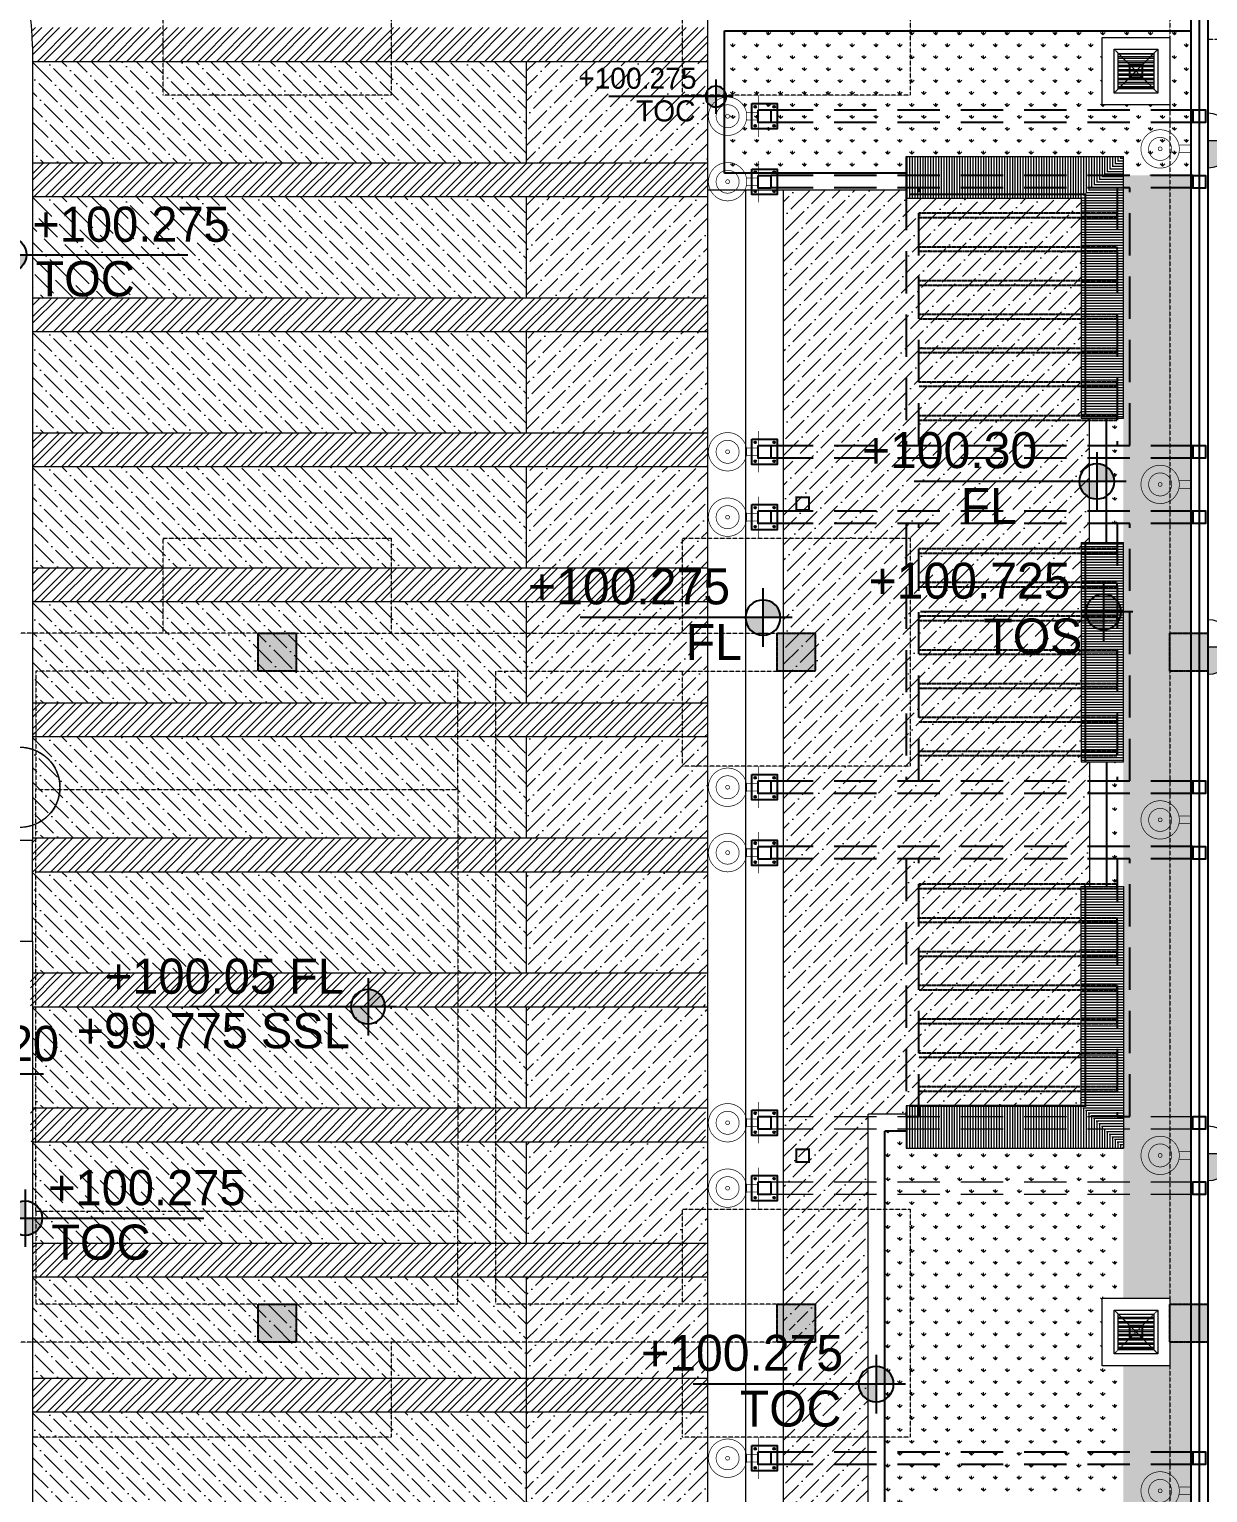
# Model space of a CAD drawing. Header units: millimetres. Extents: x 7964926 to 16080295, y -6277184 to -2986664.
# Drawn here: x 8023973 to 8037936, y -3109593 to -3092254 of the extents above; entities that cross this region are included whole.
import ezdxf

# ---------------------------------------------------------------- set-up
doc = ezdxf.new("R2010")
doc.units = ezdxf.units.MM
doc.header["$LTSCALE"] = 2000
doc.header["$MEASUREMENT"] = 0
for name, pattern in [('( Hidden )', [0.375, 0.25, -0.125]), ('1', [0, 0, 0]), ('AUDIT_D_181231162926-8', [0]), ('DASHED2', [0.375, 0.25, -0.125]), ('HIDDEN', [0.375, 0.25, -0.125])]:
    doc.linetypes.add(name, pattern=pattern)
for name, color, linetype in [('a-col', 8, 'DASHED2'), ('a-ele 0', 8, 'Continuous'), ('a-ele 1', 8, 'Continuous'), ('a-hat col', 252, 'Continuous'), ('a-parapet', 1, 'Continuous'), ('L-FL', 7, 'Continuous')]:
    doc.layers.add(name, color=color, linetype=linetype)
for name, color, linetype, lineweight in [('L - paving', 9, 'Continuous', 5), ('L- MS column', 7, 'Continuous', 20), ('L-CHAMBERS', 50, 'Continuous', 5), ('L-CORECUT', 4, 'Continuous', 5), ('L-ELE 1', 24, 'Continuous', 20), ('L-ELE 2', 30, 'Continuous', 15), ('L-ELE 3', 40, 'Continuous', 9), ('L-ELE 4', 27, 'Continuous', 9), ('L-HATCH', 8, 'Continuous', 5), ('L-HATCH-1', 9, 'Continuous', 5), ('L-HIDDEN', 5, 'HIDDEN', 9), ('L-LIGHT FIXTURE', 6, 'AUDIT_D_181231162926-8', 18), ('L-Lighting', 6, 'Continuous', 35), ('L-lights', 213, 'Continuous', 0), ('L-Paver 400x400', 250, '1', 13), ('L-SHRUBS', 96, 'Continuous', 18), ('STR-Capital', 8, 'Continuous', 15), ('STR-Column', 250, 'Continuous', 15), ('STR-Podium Beam', 8, 'Continuous', 15), ('STR-Podium Column', 250, 'Continuous', 15)]:
    doc.layers.add(name, color=color, linetype=linetype, lineweight=lineweight)
doc.styles.add('Century Gothic', font='GOTHIC.TTF')
doc.styles.get("Standard").update_dxf_attribs({"font": 'romans.shx', "width": 0.75})
pattern_1 = [(90, (0.133, -1e-05), (-31.25, 5e-15), [])]
pattern_2 = [(180, (0.133, -1e-05), (-5e-15, -31.25), [])]
pattern_3 = [(45, (0, 0), (-106.0660172, 106.0660172), []), (45, (0, 75), (-106.0660172, 106.0660172), [])]

# ---------------------------------------------------------------- blocks, each defined once
blk = doc.blocks.new('basement - column')
at = {"layer": 'a-hat col'}
h = blk.add_hatch(color=256, dxfattribs=at)
h.dxf.hatch_style = 1
h.paths.add_polyline_path([(39050, -13349), (38600, -13349), (38600, -13799), (39050, -13799)])
h = blk.add_hatch(color=256, dxfattribs=at)
h.dxf.hatch_style = 1
h.paths.add_polyline_path([(45200, -13349), (44750, -13349), (44750, -13799), (45200, -13799)])
h = blk.add_hatch(color=256, dxfattribs=at)
h.dxf.hatch_style = 1
h.paths.add_polyline_path([(49850, -13349), (49400, -13349), (49400, -13799), (49850, -13799)])
h = blk.add_hatch(color=256, dxfattribs=at)
h.dxf.hatch_style = 1
h.paths.add_polyline_path([(39050, -21299), (38600, -21299), (38600, -21749), (39050, -21749)])
h = blk.add_hatch(color=256, dxfattribs=at)
h.dxf.hatch_style = 1
h.paths.add_polyline_path([(45200, -21299), (44750, -21299), (44750, -21749), (45200, -21749)])
h = blk.add_hatch(color=256, dxfattribs=at)
h.dxf.hatch_style = 1
h.paths.add_polyline_path([(49850, -21299), (49400, -21299), (49400, -21749), (49850, -21749)])
at = {"layer": 'a-col', "linetype": 'DASHED2', "ltscale": 0.001}
for points in [[(38600, -13349), (39050, -13349), (39050, -13799), (38600, -13799)], [(44750, -13349), (45200, -13349), (45200, -13799), (44750, -13799)], [(49400, -13349), (49850, -13349), (49850, -13799), (49400, -13799)], [(38600, -21299), (39050, -21299), (39050, -21749), (38600, -21749)], [(44750, -21299), (45200, -21299), (45200, -21749), (44750, -21749)], [(49400, -21299), (49850, -21299), (49850, -21749), (49400, -21749)]]:
    blk.add_lwpolyline(points, close=True, dxfattribs=at)
blk = doc.blocks.new('finish lvl')
h = blk.add_hatch(color=256)
edge = h.paths.add_edge_path()
edge.add_ellipse((0.0378, 0.003), major_axis=(-0.0305, 0.0305), ratio=1, start_angle=-45, end_angle=45)
edge.add_line((-0.0053, 0.003), (0.0378, 0.003))
edge.add_line((0.0378, 0.003), (0.0378, 0.0461))
edge = h.paths.add_edge_path()
edge.add_ellipse((0.0378, 0.003), major_axis=(-0.0305, 0.0305), ratio=1, start_angle=135, end_angle=225)
edge.add_line((0.0809, 0.003), (0.0378, 0.003))
edge.add_line((0.0378, 0.003), (0.0378, -0.0401))
for p, q in [((0.0378, 0.0748), (0.0378, -0.0688)), ((-0.034, 0.003), (0.4857, 0.003))]:
    blk.add_line(p, q)
blk.add_ellipse((0.0378, 0.003), major_axis=(-0.0305, 0.0305), ratio=1, start_param=1.570796326794534, end_param=7.85398163397412)
at = {"layer": 'L-FL'}
for tag, p in [('%%P0.00', (0.1256, 0.0357)), ('FIN.LVL.', (0.1075, -0.103))]:
    blk.add_attdef(tag, p, '', height=0.08, dxfattribs=at)
blk = doc.blocks.new('base plate')
at = {"layer": 'L-ELE 4', "lineweight": 25}
h = blk.add_hatch(dxfattribs=at)
h.set_pattern_fill('ANSI31', color=9)
h.set_pattern_definition([(45, (0, 0), (-0.0883883476483, 0.0883883476483), [])])
edge = h.paths.add_edge_path()
edge.add_arc((8051299, -3135327), 10, 0, 360)
edge = h.paths.add_edge_path()
edge.add_arc((8051299, -3135102), 10, 0, 360)
edge = h.paths.add_edge_path()
edge.add_arc((8051074, -3135102), 10, 0, 360)
edge = h.paths.add_edge_path()
edge.add_arc((8051074, -3135327), 10, 0, 360)
blk.add_lwpolyline([(8051036, -3135065), (8051336, -3135065), (8051336, -3135365), (8051036, -3135365)], close=True, dxfattribs=at)
at = {"layer": 'L-ELE 4', "color": 7, "lineweight": 25}
blk.add_lwpolyline([(8051111, -3135140), (8051261, -3135140), (8051261, -3135290), (8051111, -3135290)], close=True, dxfattribs=at)
at = {"layer": 'L-ELE 4', "lineweight": 25}
for centre in [(8051074, -3135102), (8051299, -3135102), (8051074, -3135327), (8051299, -3135327)]:
    blk.add_circle(centre, 10, dxfattribs=at)
blk = doc.blocks.new('RAMP')
at = {"layer": 'a-parapet'}
for p, q in [((7909842, -3079021), (7909842, -3109787)), ((7910042, -3079021), (7910042, -3109587))]:
    blk.add_line(p, q, dxfattribs=at)
blk = doc.blocks.new('A$C70CC0309')
at = {"ltscale": 50}
h = blk.add_hatch(color=6, dxfattribs=at)
edge = h.paths.add_edge_path()
edge.add_line((549, 518), (549, 818))
edge.add_line((549, 818), (250, 818))
edge.add_ellipse((549, 818), major_axis=(299, -1), ratio=1, start_angle=180.0982, end_angle=270.0982)
h.paths.add_polyline_path([(549, 818), (549, 518), (549, 518)])
h.paths.add_polyline_path([(849, 818), (549, 818), (549, 818)])
h.paths.add_polyline_path([(549, 818), (549, 518), (549, 818), (849, 818)])
at = {"color": 6, "ltscale": 50}
for p, q in [((150, 818), (948, 818)), ((549, 818), (549, 224))]:
    blk.add_line(p, q, dxfattribs=at)
blk.add_ellipse((549, 818), major_axis=(299, -1), ratio=1, start_param=3.14423, end_param=6.285822, dxfattribs=at)
blk = doc.blocks.new('Up Down Lighter')
at = {"layer": 'L-lights', "const_width": 4.03}
for points in [[(62740.9, 96470, 1), (62587.6, 96640.5, 1)], [(62671.9, 96546.7, 1), (62656.6, 96563.8, 1)]]:
    blk.add_lwpolyline(points, format="xyb", close=True, dxfattribs=at)
blk.add_lwpolyline([(62710.2, 96504.1, 1), (62618.2, 96606.4, 1), (62710.2, 96504.1)], format="xyb", dxfattribs=at)
for points in [[(62787.5, 96371.8), (62540.9, 96371.8)], [(62641.3, 96442.9), (62641.3, 96371.8), (62687.2, 96371.8), (62687.2, 96442.9)]]:
    blk.add_lwpolyline(points, dxfattribs=at)
blk = doc.blocks.new('post top one sided')
at = {"layer": 'L-HATCH-1', "ltscale": 0.1}
h = blk.add_hatch(dxfattribs=at)
h.set_pattern_fill('ANSI31', color=8, scale=0.75)
h.set_pattern_definition([(45, (2008926.81801, -783730.16218), (-0.0662912607362, 0.0662912607362), [])])
h.paths.add_polyline_path([(8035707, -3134921, 1.000003), (8036139, -3134921, 1.000003)])
at = {"layer": 'L-LIGHT FIXTURE', "const_width": 18.8, "elevation": 0}
blk.add_lwpolyline([(8035707, -3134373), (8035707, -3135468)], dxfattribs=at)
at = {"layer": 'L-LIGHT FIXTURE', "const_width": 15, "elevation": 0}
for points in [[(8035707, -3134921, 1.000003), (8036656, -3134921, 3.976835), (8036444, -3135316, 1.671841), (8035707, -3134921, 1.000008)], [(8036139, -3134921, 1.000002), (8035707, -3134921)], [(8036139, -3134921, -1.000002), (8035707, -3134921)]]:
    blk.add_lwpolyline(points, format="xyb", dxfattribs=at)
at = {"layer": 'L-LIGHT FIXTURE'}
blk.add_circle((8036182, -3134921, 0), 475, dxfattribs=at)
blk = doc.blocks.new('CHAMBERS')
at = {"layer": 'L-Paver 400x400', "true_color": 0x636466}
h = blk.add_hatch(dxfattribs=at)
h.set_pattern_fill('ANSI32', color=251, scale=135, angle=315)
h.set_pattern_definition([(0, (0.48, 1.42), (1e-14, 50.625), []), (0, (17.355, -15.46), (1e-14, 50.625), [])])
h.paths.add_polyline_path([(7999084, -3148058), (7998664, -3148058), (7998664, -3148478), (7999084, -3148478)])
at = {"layer": 'L-CHAMBERS', "color": 42}
for points in [[(7999274, -3148668), (7998474, -3148668), (7998474, -3147868), (7999274, -3147868)], [(7999134, -3148528), (7998614, -3148528), (7998614, -3148008), (7999134, -3148008)], [(7999084, -3148478), (7998664, -3148478), (7998664, -3148058), (7999084, -3148058)]]:
    blk.add_lwpolyline(points, close=True, dxfattribs=at)
at = {"layer": 'L-Paver 400x400', "color": 251, "linetype": '( Hidden )', "ltscale": 0.005, "true_color": 0x636466}
for p, q in [((7998614, -3148008), (7999134, -3148528)), ((7998614, -3148528), (7999134, -3148008))]:
    blk.add_line(p, q, dxfattribs=at)
blk = doc.blocks.new('pav 3')
at = {"layer": 'L-HIDDEN', "lineweight": 25}
for points in [[(8026059, -3103147), (8031059, -3103147), (8031059, -3103297), (8026059, -3103297)], [(8026059, -3103922), (8031059, -3103922), (8031059, -3104072), (8026059, -3104072)], [(8027659, -3104072), (8027659, -3107122), (8027809, -3107122), (8027809, -3104072)], [(8030159, -3104072), (8030159, -3107122), (8030309, -3107122), (8030309, -3104072)]]:
    blk.add_lwpolyline(points, close=True, dxfattribs=at)
at = {"layer": 'L-HIDDEN', "lineweight": 25, "ltscale": 0.001}
for points in [[(8027809, -3104422), (8030159, -3104422), (8030159, -3104372), (8027809, -3104372)], [(8027809, -3104822), (8030159, -3104822), (8030159, -3104772), (8027809, -3104772)], [(8027809, -3105222), (8030159, -3105222), (8030159, -3105172), (8027809, -3105172)], [(8027809, -3105622), (8030159, -3105622), (8030159, -3105572), (8027809, -3105572)], [(8027809, -3106022), (8030159, -3106022), (8030159, -3105972), (8027809, -3105972)], [(8027809, -3106422), (8030159, -3106422), (8030159, -3106372), (8027809, -3106372)], [(8027809, -3106822), (8030159, -3106822), (8030159, -3106772), (8027809, -3106772)]]:
    blk.add_lwpolyline(points, dxfattribs=at)

msp = doc.modelspace()

# ---------------------------------------------------------------- hatches: boundary and pattern name
at = {"layer": 'L - paving'}
h = msp.add_hatch(dxfattribs=at)
h.set_pattern_fill('ANSI36', color=256, scale=1000, angle=90)
h.set_pattern_definition([(135, (8092342.29, -3167694.73), (-243.06796, 66.29126), [312.5, -62.5, 0, -62.5])])
h.paths.add_polyline_path([(8024011.3, -3092635), (8024011.3, -3093835), (8029861.3, -3093835), (8029861.3, -3092635)])
h = msp.add_hatch(dxfattribs=at)
h.set_pattern_fill('ANSI36', color=37, scale=1000)
h.paths.add_polyline_path([(8029861.3, -3092635), (8029861.3, -3093835), (8032011.2, -3093835), (8032011.2, -3092635)])
h = msp.add_hatch(dxfattribs=at)
h.set_pattern_fill('ANSI36', color=256, scale=1000)
h.paths.add_polyline_path([(8036536.3, -3102410), (8036436.3, -3102410), (8036436.3, -3105010), (8034361.3, -3105010), (8034361.3, -3105110), (8033911.3, -3105110), (8033911.3, -3107572.5), (8032911.3, -3107572.5), (8032911.3, -3094160), (8034361.3, -3094160), (8034361.3, -3094260), (8036436.3, -3094260), (8036436.3, -3096860), (8036536.3, -3096860), (8036536.3, -3098335.9), (8036436.3, -3098335.9), (8036436.3, -3100935.9), (8036536.3, -3100935.9)])
h = msp.add_hatch(dxfattribs=at)
h.set_pattern_fill('ANSI36', color=256, scale=1000, angle=90)
h.set_pattern_definition([(135, (8092342.29, -3169294.73), (-243.06796, 66.29126), [312.5, -62.5, 0, -62.5])])
h.paths.add_polyline_path([(8024011.3, -3094235), (8024011.3, -3095435), (8029861.3, -3095435), (8029861.3, -3094235)])
h = msp.add_hatch(dxfattribs=at)
h.set_pattern_fill('ANSI36', color=37, scale=1000)
h.paths.add_polyline_path([(8029861.3, -3094235), (8029861.3, -3095435), (8032011.3, -3095435), (8032011.3, -3094235)])
h = msp.add_hatch(dxfattribs=at)
h.set_pattern_fill('ANSI36', color=256, scale=1000, angle=90)
h.set_pattern_definition([(135, (8092342.29, -3170894.73), (-243.06796, 66.29126), [312.5, -62.5, 0, -62.5])])
h.paths.add_polyline_path([(8024011.3, -3095835), (8024011.3, -3097035), (8029861.3, -3097035), (8029861.3, -3095835)])
h = msp.add_hatch(dxfattribs=at)
h.set_pattern_fill('ANSI36', color=37, scale=1000)
h.paths.add_polyline_path([(8029861.3, -3095835), (8029861.3, -3097035), (8032011.3, -3097035), (8032011.3, -3095835)])
h = msp.add_hatch(dxfattribs=at)
h.set_pattern_fill('ANSI36', color=256, scale=1000, angle=90)
h.set_pattern_definition([(135, (8092342.29, -3172494.73), (-243.06796, 66.29126), [312.5, -62.5, 0, -62.5])])
h.paths.add_polyline_path([(8024011.3, -3097435), (8024011.3, -3098635), (8029861.3, -3098635), (8029861.3, -3097435)])
h = msp.add_hatch(dxfattribs=at)
h.set_pattern_fill('ANSI36', color=37, scale=1000)
h.paths.add_polyline_path([(8029861.3, -3097435), (8029861.3, -3098635), (8032011.3, -3098635), (8032011.3, -3097435)])
h = msp.add_hatch(dxfattribs=at)
h.set_pattern_fill('ANSI36', color=256, scale=1000, angle=90)
h.set_pattern_definition([(135, (8092342.29, -3174094.73), (-243.06796, 66.29126), [312.5, -62.5, 0, -62.5])])
h.paths.add_polyline_path([(8024011.3, -3099035), (8024011.3, -3100235), (8029861.3, -3100235), (8029861.3, -3099035)])
h = msp.add_hatch(dxfattribs=at)
h.set_pattern_fill('ANSI36', color=37, scale=1000)
h.paths.add_polyline_path([(8029861.3, -3099035), (8029861.3, -3100235), (8032011.3, -3100235), (8032011.3, -3099035)])
h = msp.add_hatch(dxfattribs=at)
h.set_pattern_fill('ANSI36', color=256, scale=1000, angle=90)
h.set_pattern_definition([(135, (8092342.29, -3175694.73), (-243.06796, 66.29126), [312.5, -62.5, 0, -62.5])])
h.paths.add_polyline_path([(8024011.3, -3100635), (8024011.3, -3101835), (8029861.3, -3101835), (8029861.3, -3100635)])
h = msp.add_hatch(dxfattribs=at)
h.set_pattern_fill('ANSI36', color=37, scale=1000)
h.paths.add_polyline_path([(8029861.3, -3100635), (8029861.3, -3101835), (8032011.3, -3101835), (8032011.3, -3100635)])
h = msp.add_hatch(dxfattribs=at)
h.set_pattern_fill('ANSI36', color=256, scale=1000, angle=90)
h.set_pattern_definition([(135, (8092342.29, -3177294.73), (-243.06796, 66.29126), [312.5, -62.5, 0, -62.5])])
h.paths.add_polyline_path([(8024011.3, -3102235), (8024011.3, -3103435), (8029861.3, -3103435), (8029861.3, -3102235)])
h = msp.add_hatch(dxfattribs=at)
h.set_pattern_fill('ANSI36', color=37, scale=1000)
h.paths.add_polyline_path([(8029861.3, -3102235), (8029861.3, -3103435), (8032011.3, -3103435), (8032011.3, -3102235)])
h = msp.add_hatch(dxfattribs=at)
h.set_pattern_fill('ANSI36', color=256, scale=1000, angle=90)
h.set_pattern_definition([(135, (8092342.29, -3178894.73), (-243.06796, 66.29126), [312.5, -62.5, 0, -62.5])])
h.paths.add_polyline_path([(8024011.3, -3103835), (8024011.3, -3105035), (8029861.3, -3105035), (8029861.3, -3103835)])
h = msp.add_hatch(dxfattribs=at)
h.set_pattern_fill('ANSI36', color=37, scale=1000)
h.paths.add_polyline_path([(8029861.3, -3103835), (8029861.3, -3105035), (8032011.3, -3105035), (8032011.3, -3103835)])
h = msp.add_hatch(dxfattribs=at)
h.set_pattern_fill('ANSI36', color=256, scale=1000, angle=90)
h.set_pattern_definition([(135, (8092342.29, -3180494.73), (-243.06796, 66.29126), [312.5, -62.5, 0, -62.5])])
h.paths.add_polyline_path([(8024011.3, -3105435), (8024011.3, -3106635), (8029861.3, -3106635), (8029861.3, -3105435)])
h = msp.add_hatch(dxfattribs=at)
h.set_pattern_fill('ANSI36', color=37, scale=1000)
h.paths.add_polyline_path([(8029861.3, -3105435), (8029861.3, -3106635), (8032011.3, -3106635), (8032011.3, -3105435)])
h = msp.add_hatch(dxfattribs=at)
h.set_pattern_fill('ANSI36', color=256, scale=1000, angle=90)
h.set_pattern_definition([(135, (8092342.29, -3182094.73), (-243.06796, 66.29126), [312.5, -62.5, 0, -62.5])])
h.paths.add_polyline_path([(8024011.3, -3107035), (8024011.3, -3108235), (8029861.3, -3108235), (8029861.3, -3107035)])
h = msp.add_hatch(dxfattribs=at)
h.set_pattern_fill('ANSI36', color=37, scale=1000)
h.paths.add_polyline_path([(8029861.3, -3107035), (8029861.3, -3108235), (8032011.3, -3108235), (8032011.3, -3107035)])
h = msp.add_hatch(dxfattribs=at)
h.set_pattern_fill('ANSI36', color=256, scale=1000)
h.paths.add_polyline_path([(8036386.3, -3118560), (8036536.3, -3118560), (8036536.3, -3116834), (8036436.3, -3116834), (8036436.3, -3114234), (8036536.3, -3114234), (8036536.3, -3112760), (8036386.3, -3112760), (8036386.3, -3110210), (8034361.3, -3110210), (8034361.3, -3110060), (8033911.3, -3110060), (8033911.3, -3107597.5), (8032911.3, -3107597.5), (8032911.3, -3121260), (8034361.3, -3121260), (8034361.3, -3121110), (8036386.3, -3121110)])
h = msp.add_hatch(dxfattribs=at)
h.set_pattern_fill('ANSI36', color=256, scale=1000, angle=90)
h.set_pattern_definition([(135, (8092342.29, -3183694.73), (-243.06796, 66.29126), [312.5, -62.5, 0, -62.5])])
h.paths.add_polyline_path([(8024011.3, -3108635), (8024011.3, -3109835), (8029861.3, -3109835), (8029861.3, -3108635)])
h = msp.add_hatch(dxfattribs=at)
h.set_pattern_fill('ANSI36', color=37, scale=1000)
h.paths.add_polyline_path([(8029861.3, -3108635), (8029861.3, -3109835), (8032011.3, -3109835), (8032011.3, -3108635)])
at = {"layer": 'L-HATCH', "true_color": 0x636466}
h = msp.add_hatch(dxfattribs=at)
h.set_pattern_fill('ANSI31', color=251, scale=250, angle=45)
h.set_pattern_definition(pattern_1)
h.paths.add_polyline_path([(8034361.3, -3093760), (8036936.3, -3093760), (8036436.3, -3094257.6), (8034361.3, -3094257.6)])
h = msp.add_hatch(dxfattribs=at)
h.set_pattern_fill('ANSI31', color=251, scale=250, angle=135)
h.set_pattern_definition(pattern_2)
h.paths.add_polyline_path([(8036936.3, -3096857.6), (8036936.3, -3093757.6), (8036436.3, -3094257.6), (8036436.3, -3096857.6)])
h = msp.add_hatch(dxfattribs=at)
h.set_pattern_fill('ANSI31', color=251, scale=250, angle=135)
h.set_pattern_definition([(180, (0.133, 15900), (-5e-15, -31.25), [])])
h.paths.add_polyline_path([(8036936.3, -3100934), (8036936.3, -3098334), (8036436.3, -3098334), (8036436.3, -3100934)])
h = msp.add_hatch(dxfattribs=at)
h.set_pattern_fill('ANSI31', color=251, scale=250, angle=135)
h.set_pattern_definition(pattern_2)
h.paths.add_polyline_path([(8036936.3, -3102410.4), (8036936.3, -3105510.4), (8036436.3, -3105010.4), (8036436.3, -3102410.4)])
h = msp.add_hatch(dxfattribs=at)
h.set_pattern_fill('ANSI31', color=251, scale=250, angle=45)
h.set_pattern_definition(pattern_1)
h.paths.add_polyline_path([(8034361.3, -3105510.4), (8036936.3, -3105510.4), (8036436.3, -3105010.4), (8034361.3, -3105010.4)])
at = {"layer": 'L-HATCH-1'}
h = msp.add_hatch(dxfattribs=at)
h.set_pattern_fill('STEEL', color=26, scale=1200)
h.set_pattern_definition(pattern_3)
h.paths.add_polyline_path([(8032011.3, -3092635), (8032011.3, -3092235), (8024011.3, -3092235), (8024011.3, -3092635)])
h = msp.add_hatch(dxfattribs=at)
h.set_pattern_fill('STEEL', color=26, scale=1200)
h.set_pattern_definition(pattern_3)
h.paths.add_polyline_path([(8032011.3, -3094235), (8032011.3, -3093835), (8024011.3, -3093835), (8024011.3, -3094235)])
h = msp.add_hatch(dxfattribs=at)
h.set_pattern_fill('STEEL', color=26, scale=1200)
h.set_pattern_definition(pattern_3)
h.paths.add_polyline_path([(8032011.3, -3095835), (8032011.3, -3095435), (8024011.3, -3095435), (8024011.3, -3095835)])
h = msp.add_hatch(dxfattribs=at)
h.set_pattern_fill('STEEL', color=26, scale=1200)
h.set_pattern_definition(pattern_3)
h.paths.add_polyline_path([(8032011.3, -3097435), (8032011.3, -3097035), (8024011.3, -3097035), (8024011.3, -3097435)])
h = msp.add_hatch(dxfattribs=at)
h.set_pattern_fill('STEEL', color=26, scale=1200)
h.set_pattern_definition(pattern_3)
h.paths.add_polyline_path([(8032011.3, -3099035), (8032011.3, -3098635), (8024011.3, -3098635), (8024011.3, -3099035)])
h = msp.add_hatch(dxfattribs=at)
h.set_pattern_fill('STEEL', color=26, scale=1200)
h.set_pattern_definition(pattern_3)
h.paths.add_polyline_path([(8032011.3, -3100635), (8032011.3, -3100235), (8024011.3, -3100235), (8024011.3, -3100635)])
h = msp.add_hatch(dxfattribs=at)
h.set_pattern_fill('STEEL', color=26, scale=1200)
h.set_pattern_definition(pattern_3)
h.paths.add_polyline_path([(8032011.3, -3102235), (8032011.3, -3101835), (8024011.3, -3101835), (8024011.3, -3102235)])
h = msp.add_hatch(dxfattribs=at)
h.set_pattern_fill('STEEL', color=26, scale=1200)
h.set_pattern_definition(pattern_3)
h.paths.add_polyline_path([(8031987.3, -3103835), (8031987.3, -3103435), (8023987.3, -3103435), (8023987.3, -3103835)])
h = msp.add_hatch(dxfattribs=at)
h.set_pattern_fill('STEEL', color=26, scale=1200)
h.set_pattern_definition(pattern_3)
h.paths.add_polyline_path([(8031987.3, -3105435), (8031987.3, -3105035), (8023987.3, -3105035), (8023987.3, -3105435)])
h = msp.add_hatch(dxfattribs=at)
h.set_pattern_fill('STEEL', color=26, scale=1200)
h.set_pattern_definition(pattern_3)
h.paths.add_polyline_path([(8032011.3, -3107035), (8032011.3, -3106635), (8024011.3, -3106635), (8024011.3, -3107035)])
h = msp.add_hatch(dxfattribs=at)
h.set_pattern_fill('STEEL', color=26, scale=1200)
h.set_pattern_definition(pattern_3)
h.paths.add_polyline_path([(8032011.3, -3108635), (8032011.3, -3108235), (8024011.3, -3108235), (8024011.3, -3108635)])
at = {"layer": 'L-SHRUBS'}
h = msp.add_hatch(dxfattribs=at)
h.set_pattern_fill('GRASS', color=256, scale=200)
h.paths.add_polyline_path([(8036686.1, -3092352.5), (8037486.1, -3092352.5), (8037486.1, -3093152.5), (8036686.1, -3093152.5)])
h.paths.add_polyline_path([(8034361.4, -3093954), (8034361.4, -3093760), (8036936.4, -3093760), (8036936.4, -3093985), (8037736.4, -3093985), (8037736.4, -3092272.5), (8032211.3, -3092272.5), (8032211.3, -3093954)])
h = msp.add_hatch(dxfattribs=at)
h.set_pattern_fill('GRASS', color=256, scale=200)
h.paths.add_polyline_path([(8036936.4, -3107291.1), (8037486.1, -3107291.1), (8037486.1, -3108091.1), (8036936.4, -3108091.1), (8036936.4, -3121662), (8037736.4, -3121662), (8037736.4, -3093985), (8036936.4, -3093985)])
h = msp.add_hatch(dxfattribs=at)
h.set_pattern_fill('GRASS', color=256, scale=200)
h.paths.add_polyline_path([(8036736.4, -3096847.5), (8036936.4, -3096847.5), (8036936.4, -3098334), (8036736.4, -3098334)])
h = msp.add_hatch(dxfattribs=at)
h.set_pattern_fill('GRASS', color=256, scale=200)
h.paths.add_polyline_path([(8036736.4, -3100934), (8036936.4, -3100934), (8036936.4, -3102410), (8036736.4, -3102410)])
h = msp.add_hatch(dxfattribs=at)
h.set_pattern_fill('GRASS', color=256, scale=200)
h.paths.add_polyline_path([(8034111.4, -3105310), (8034361.4, -3105310), (8034361.4, -3109860), (8034111.4, -3109860)])
h.paths.add_polyline_path([(8036936.4, -3108091.1), (8036686.1, -3108091.1), (8036686.1, -3107291.1), (8036936.4, -3107291.1), (8036936.4, -3105510), (8034361.4, -3105510), (8034361.4, -3109660), (8036936.4, -3109660)])

# ---------------------------------------------------------------- linework, layer by layer
at = {"layer": 'a-ele 0'}
msp.add_lwpolyline([(8037836.3, -3092071.8), (8037836.3, -3122738.2), (8052436.2, -3122738.2), (8052436.2, -3092071.8)], dxfattribs=at)
at = {"layer": 'L- MS column', "lineweight": 25}
for points in [[(8032611.3, -3093210), (8032761.3, -3093210), (8032761.3, -3093360), (8032611.3, -3093360)], [(8037761.3, -3093210), (8037911.3, -3093210), (8037911.3, -3093360), (8037761.3, -3093360)], [(8032611.3, -3093985), (8032761.3, -3093985), (8032761.3, -3094135), (8032611.3, -3094135)], [(8037761.3, -3093985), (8037911.3, -3093985), (8037911.3, -3094135), (8037761.3, -3094135)], [(8032611.3, -3097185), (8032761.3, -3097185), (8032761.3, -3097335), (8032611.3, -3097335)], [(8037761.3, -3097185), (8037911.3, -3097185), (8037911.3, -3097335), (8037761.3, -3097335)], [(8032611.3, -3097960), (8032761.3, -3097960), (8032761.3, -3098110), (8032611.3, -3098110)], [(8037761.3, -3097960), (8037911.3, -3097960), (8037911.3, -3098110), (8037761.3, -3098110)], [(8032611.3, -3101160), (8032761.3, -3101160), (8032761.3, -3101310), (8032611.3, -3101310)], [(8037761.3, -3101160), (8037911.3, -3101160), (8037911.3, -3101310), (8037761.3, -3101310)], [(8032611.3, -3101935), (8032761.3, -3101935), (8032761.3, -3102085), (8032611.3, -3102085)], [(8037761.3, -3101935), (8037911.3, -3101935), (8037911.3, -3102085), (8037761.3, -3102085)], [(8032611.3, -3105135), (8032761.3, -3105135), (8032761.3, -3105285), (8032611.3, -3105285)], [(8037761.3, -3105135), (8037911.3, -3105135), (8037911.3, -3105285), (8037761.3, -3105285)], [(8037761.3, -3105135), (8037911.3, -3105135), (8037911.3, -3105285), (8037761.3, -3105285)], [(8032611.3, -3105910), (8032761.3, -3105910), (8032761.3, -3106060), (8032611.3, -3106060)], [(8037761.3, -3105910), (8037911.3, -3105910), (8037911.3, -3106060), (8037761.3, -3106060)], [(8037761.3, -3105910), (8037911.3, -3105910), (8037911.3, -3106060), (8037761.3, -3106060)], [(8032611.3, -3109110), (8032761.3, -3109110), (8032761.3, -3109260), (8032611.3, -3109260)], [(8037761.3, -3109110), (8037911.3, -3109110), (8037911.3, -3109260), (8037761.3, -3109260)]]:
    msp.add_lwpolyline(points, close=True, dxfattribs=at)
at = {"layer": 'L-CHAMBERS', "const_width": 25}
for points in [[(8037011.1, -3092677.5), (8037161.1, -3092677.5), (8037161.1, -3092827.5), (8037011.1, -3092827.5)], [(8037011.1, -3092677.5), (8037161.1, -3092677.5), (8037161.1, -3092827.5), (8037011.1, -3092827.5)], [(8037011.1, -3107616.1), (8037161.1, -3107616.1), (8037161.1, -3107766.1), (8037011.1, -3107766.1)]]:
    msp.add_lwpolyline(points, close=True, dxfattribs=at)
at = {"layer": 'L-CORECUT', "const_width": 25}
for points in [[(8037011.1, -3092675.7), (8037161.1, -3092675.7), (8037161.1, -3092825.7), (8037011.1, -3092825.7)], [(8033061.1, -3097799.3), (8033211.1, -3097799.3), (8033211.1, -3097949.3), (8033061.1, -3097949.3)], [(8033061.1, -3105524.3), (8033211.1, -3105524.3), (8033211.1, -3105674.3), (8033061.1, -3105674.3)], [(8037011.1, -3107614.3), (8037161.1, -3107614.3), (8037161.1, -3107764.3), (8037011.1, -3107764.3)]]:
    msp.add_lwpolyline(points, close=True, dxfattribs=at)
at = {"layer": 'L-ELE 1'}
for p, q in [((8032011.2, -3094160), (8032011.2, -3092072.5)), ((8024011.3, -3092460), (8024011.3, -3101860)), ((8032461.3, -3094160), (8032011.2, -3094160)), ((8036436.3, -3098334), (8036936.3, -3098334)), ((8015236.3, -3101860), (8024011.3, -3101860)), ((8023411.3, -3103060), (8024011.3, -3103060)), ((8024011.3, -3103060), (8024011.3, -3136535))]:
    msp.add_line(p, q, dxfattribs=at)
for points in [[(8036436.3, -3094260), (8034361.3, -3094260), (8034361.3, -3093760), (8036936.3, -3093760)], [(8036436.3, -3094260), (8036436.3, -3096860), (8036936.3, -3096860), (8036936.3, -3093760)], [(8036436.3, -3098334), (8036436.3, -3100934), (8036936.3, -3100934), (8036936.3, -3098334)], [(8036436.3, -3105010), (8036436.3, -3102410), (8036936.3, -3102410), (8036936.3, -3105510)], [(8036436.3, -3105010), (8034361.3, -3105010), (8034361.3, -3105510), (8036936.3, -3105510)]]:
    msp.add_lwpolyline(points, dxfattribs=at)
msp.add_arc((8021511.3, -3092460), 2500, 0, 90, dxfattribs=at)
at = {"layer": 'L-ELE 2'}
for p, q in [((8032011.3, -3121260), (8032011.3, -3094160)), ((8032461.3, -3121260), (8032461.3, -3094160)), ((8024011.3, -3103060), (8024011.3, -3101860))]:
    msp.add_line(p, q, dxfattribs=at)
at = {"layer": 'L-ELE 3', "lineweight": 25}
for p, q in [((8032211.2, -3093960), (8032211.2, -3092272.5)), ((8032211.2, -3092272.5), (8037736.3, -3092272.5)), ((8034361.3, -3093960), (8032211.2, -3093960)), ((8036736.3, -3098334), (8036736.3, -3096860)), ((8036736.3, -3100934), (8036736.3, -3102410)), ((8034111.3, -3109860), (8034111.3, -3105310)), ((8034361.3, -3105310), (8034111.3, -3105310))]:
    msp.add_line(p, q, dxfattribs=at)
at = {"layer": 'L-ELE 4'}
for p, q in [((8029861.3, -3092635), (8029861.3, -3093835)), ((8029861.3, -3094235), (8029861.3, -3095435)), ((8029861.3, -3095835), (8029861.3, -3097035)), ((8029861.3, -3097435), (8029861.3, -3098635)), ((8029861.3, -3099035), (8029861.3, -3100235)), ((8029861.3, -3100635), (8029861.3, -3101835)), ((8029861.3, -3102235), (8029861.3, -3103435)), ((8029861.3, -3103835), (8029861.3, -3105035)), ((8029861.3, -3105435), (8029861.3, -3106635)), ((8029861.3, -3107035), (8029861.3, -3130635))]:
    msp.add_line(p, q, dxfattribs=at)
at = {"layer": 'L-ELE 4', "color": 8}
for p, q in [((8034361.3, -3094160), (8032461.3, -3094160)), ((8036536.3, -3098334), (8036536.3, -3096860)), ((8036536.3, -3100934), (8036536.3, -3102410)), ((8033911.3, -3110060), (8033911.3, -3105110)), ((8034361.3, -3105110), (8033911.3, -3105110))]:
    msp.add_line(p, q, dxfattribs=at)
at = {"layer": 'L-ELE 4', "color": 250}
msp.add_line((8032911.3, -3121260), (8032911.3, -3094160), dxfattribs=at)
at = {"layer": 'L-ELE 4'}
for points in [[(8024011.3, -3092635), (8032011.2, -3092635)], [(8024011.3, -3093835), (8032011.2, -3093835)], [(8024011.3, -3094235), (8032011.3, -3094235)], [(8024011.3, -3095435), (8032011.3, -3095435)], [(8024011.3, -3095835), (8032011.3, -3095835)], [(8024011.3, -3097035), (8032011.3, -3097035)], [(8024011.3, -3097435), (8032011.3, -3097435)], [(8024011.3, -3098635), (8032011.3, -3098635)], [(8024011.3, -3099035), (8032011.3, -3099035)], [(8024011.3, -3100235), (8032011.3, -3100235)], [(8024011.3, -3100635), (8032011.3, -3100635)], [(8024011.3, -3101835), (8032011.3, -3101835)], [(8024050.4, -3102235), (8032011.3, -3102235)], [(8024011.3, -3103435), (8032011.3, -3103435)], [(8024011.3, -3103835), (8032011.3, -3103835)], [(8024011.3, -3105035), (8032011.3, -3105035)], [(8024011.3, -3105435), (8032011.3, -3105435)], [(8024011.3, -3106635), (8032011.3, -3106635)], [(8024011.3, -3107035), (8032011.3, -3107035)], [(8024011.3, -3108235), (8032011.3, -3108235)], [(8024011.3, -3108635), (8032011.3, -3108635)]]:
    msp.add_lwpolyline(points, dxfattribs=at)
at = {"layer": 'L-HIDDEN'}
for points in [[(8032761.3, -3105135), (8037761.3, -3105135), (8037761.3, -3105285), (8032761.3, -3105285)], [(8032761.3, -3105910), (8037761.3, -3105910), (8037761.3, -3106060), (8032761.3, -3106060)]]:
    msp.add_lwpolyline(points, close=True, dxfattribs=at)
at = {"layer": 'L-lights', "linetype": 'HIDDEN', "ltscale": 0.003, "const_width": 25.6}
for points in [[(8034411.3, -3094210), (8036486.3, -3094210), (8036486.3, -3096810)], [(8036486.3, -3098354.3), (8036486.3, -3100934)], [(8034411.3, -3105010), (8036486.3, -3105010), (8036486.3, -3102410)]]:
    msp.add_lwpolyline(points, dxfattribs=at)
at = {"layer": 'STR-Capital', "linetype": 'HIDDEN', "ltscale": 0.005}
for points in [[(8025561.1, -3090335), (8028261.1, -3090335), (8028261.1, -3093035), (8025561.1, -3093035)], [(8025561.1, -3090335), (8028261.1, -3090335), (8028261.1, -3093035), (8025561.1, -3093035)], [(8031711.1, -3090335), (8034411.1, -3090335), (8034411.1, -3093035), (8031711.1, -3093035)], [(8031711.1, -3090335), (8034411.1, -3090335), (8034411.1, -3093035), (8031711.1, -3093035)]]:
    msp.add_lwpolyline(points, close=True, dxfattribs=at)
for points in [[(8025561.1, -3099410), (8025561.1, -3098285), (8028261.1, -3098285), (8028261.1, -3099410)], [(8025561.1, -3099410), (8025561.1, -3098285), (8028261.1, -3098285), (8028261.1, -3099410)], [(8031711.1, -3099410), (8031711.1, -3098285), (8034411.1, -3098285), (8034411.1, -3100985), (8031711.1, -3100985), (8031711.1, -3099860)], [(8031711.1, -3099410), (8031711.1, -3098285), (8034411.1, -3098285), (8034411.1, -3100985), (8031711.1, -3100985), (8031711.1, -3099860)], [(8031711.1, -3107360), (8031711.1, -3106235), (8034411.1, -3106235), (8034411.1, -3108935), (8031711.1, -3108935), (8031711.1, -3107810)], [(8031711.1, -3107360), (8031711.1, -3106235), (8034411.1, -3106235), (8034411.1, -3108935), (8031711.1, -3108935), (8031711.1, -3107810)], [(8028261.1, -3107810), (8028261.1, -3108935), (8024011.1, -3108935), (8024011.1, -3114185), (8028261.1, -3114185), (8028261.1, -3116885), (8025561.1, -3116885)], [(8028261.1, -3107810), (8028261.1, -3108935), (8024011.1, -3108935), (8024011.1, -3114185), (8028261.1, -3114185), (8028261.1, -3116885), (8025561.1, -3116885)]]:
    msp.add_lwpolyline(points, dxfattribs=at)
at = {"layer": 'STR-Podium Beam', "linetype": 'HIDDEN', "lineweight": 5, "ltscale": 0.005}
for p, q in [((8037486.1, -3091910), (8037486.1, -3099410)), ((8037486.1, -3091910), (8037486.1, -3099410)), ((8037936.1, -3092372.5), (8037936.1, -3099410)), ((8037936.1, -3092372.5), (8044936.1, -3092372.5)), ((8037936.1, -3092372.5), (8037936.1, -3099410)), ((8037936.1, -3092372.5), (8044936.1, -3092372.5)), ((8026686.1, -3099410), (8020686.1, -3099410)), ((8026686.1, -3099410), (8020686.1, -3099410)), ((8027136.1, -3099410), (8032836.1, -3099410)), ((8027136.1, -3099410), (8032836.1, -3099410)), ((8026686.1, -3099860), (8024050.4, -3099860)), ((8024050.4, -3099860), (8024050.4, -3101259.6)), ((8026686.1, -3099860), (8024050.4, -3099860)), ((8024050.4, -3099860), (8024050.4, -3101259.6)), ((8027136.1, -3099860), (8029050.4, -3099860)), ((8027136.1, -3099860), (8029050.4, -3099860)), ((8029050.4, -3101259.6), (8029050.4, -3099860)), ((8029050.4, -3101259.6), (8029050.4, -3099860)), ((8029500.4, -3099860), (8032836.1, -3099860)), ((8029500.4, -3107360), (8029500.4, -3099860)), ((8029500.4, -3099860), (8032836.1, -3099860)), ((8029500.4, -3107360), (8029500.4, -3099860)), ((8037486.1, -3099860), (8037486.1, -3107360)), ((8037486.1, -3099860), (8037486.1, -3107360)), ((8037936.1, -3099860), (8037936.1, -3107360)), ((8037936.1, -3099860), (8037936.1, -3107360)), ((8024050.4, -3101259.6), (8029050.4, -3101259.6)), ((8024050.4, -3106259.6), (8024050.4, -3101259.6)), ((8024050.4, -3101259.6), (8029050.4, -3101259.6)), ((8024050.4, -3106259.6), (8024050.4, -3101259.6)), ((8029050.4, -3101259.6), (8029050.4, -3106259.6)), ((8029050.4, -3101259.6), (8029050.4, -3106259.6)), ((8029050.4, -3106259.6), (8024050.4, -3106259.6)), ((8024050.4, -3106259.6), (8024050.4, -3107360)), ((8029050.4, -3106259.6), (8024050.4, -3106259.6)), ((8024050.4, -3106259.6), (8024050.4, -3107360)), ((8029050.4, -3107360), (8029050.4, -3106259.6)), ((8029050.4, -3107360), (8029050.4, -3106259.6)), ((8026686.1, -3107360), (8024050.4, -3107360)), ((8026686.1, -3107360), (8024050.4, -3107360)), ((8029050.4, -3107360), (8027136.1, -3107360)), ((8029050.4, -3107360), (8027136.1, -3107360)), ((8032836.1, -3107360), (8029500.4, -3107360)), ((8032836.1, -3107360), (8029500.4, -3107360)), ((8026686.1, -3107810), (8021486.1, -3107810)), ((8026686.1, -3107810), (8021486.1, -3107810)), ((8032836.1, -3107810), (8027136.1, -3107810)), ((8032836.1, -3107810), (8027136.1, -3107810)), ((8037486.1, -3107810), (8037486.1, -3115310)), ((8037486.1, -3107810), (8037486.1, -3115310)), ((8037936.1, -3107810), (8037936.1, -3115310)), ((8037936.1, -3107810), (8037936.1, -3115310))]:
    msp.add_line(p, q, dxfattribs=at)
at = {"layer": 'STR-Podium Column', "color": 8, "linetype": 'ByBlock', "ltscale": 0.005}
for points in [[(8026686.1, -3099410), (8027136.1, -3099410), (8027136.1, -3099860), (8026686.1, -3099860)], [(8026686.1, -3099410), (8027136.1, -3099410), (8027136.1, -3099860), (8026686.1, -3099860)], [(8032836.1, -3099410), (8033286.1, -3099410), (8033286.1, -3099860), (8032836.1, -3099860)], [(8032836.1, -3099410), (8033286.1, -3099410), (8033286.1, -3099860), (8032836.1, -3099860)], [(8037486.1, -3099410), (8037936.1, -3099410), (8037936.1, -3099860), (8037486.1, -3099860)], [(8037486.1, -3099410), (8037936.1, -3099410), (8037936.1, -3099860), (8037486.1, -3099860)], [(8026686.1, -3107360), (8027136.1, -3107360), (8027136.1, -3107810), (8026686.1, -3107810)], [(8026686.1, -3107360), (8027136.1, -3107360), (8027136.1, -3107810), (8026686.1, -3107810)], [(8032836.1, -3107360), (8033286.1, -3107360), (8033286.1, -3107810), (8032836.1, -3107810)], [(8032836.1, -3107360), (8033286.1, -3107360), (8033286.1, -3107810), (8032836.1, -3107810)], [(8037486.1, -3107360), (8037936.1, -3107360), (8037936.1, -3107810), (8037486.1, -3107810)], [(8037486.1, -3107360), (8037936.1, -3107360), (8037936.1, -3107810), (8037486.1, -3107810)]]:
    msp.add_lwpolyline(points, close=True, dxfattribs=at)

# ---------------------------------------------------------------- block references
for p in [(-18499.9, 41929.6), (-18499.9, 41154.6), (-18499.9, 37954.6), (-18499.9, 37179.6), (-18499.9, 33979.6), (-18499.9, 33204.6), (-18499.9, 30004.6), (-18499.9, 29229.6), (-18499.9, 26029.6)]:
    msp.add_blockref('base plate', p)
at = {"layer": 'a-ele 1'}
msp.add_blockref('RAMP', (127894.5, -13051.6), dxfattribs=at)
at = {"layer": 'L-CHAMBERS', "color": 8}
msp.add_blockref('CHAMBERS', (38212.9, 55518.1), dxfattribs=at)
at = {"layer": 'L-CHAMBERS'}
msp.add_blockref('CHAMBERS', (38212.9, 40579.4), dxfattribs=at)
at = {"layer": 'L-ELE 1'}
for p in [(6702.5, 9937.5), (6702.5, 5962.5), (6702.5, 1987.5), (6702.5, -5962.5)]:
    msp.add_blockref('pav 3', p, dxfattribs=at)
at = {"layer": 'L-FL', "ltscale": 0.5}
ref = msp.add_blockref('finish lvl', (8032215.4, -3093059.9), dxfattribs=dict(at, xscale=-2835.364035036885, yscale=2835.364035036885, zscale=2835.364035036885, rotation=0.000210536423175256))
ref.add_attrib('FIN.LVL.', 'TOC', (8031162, -3093346.7, 0), dxfattribs={"ltscale": 0.5, "height": 249.94, "rotation": 0.00021, "style": 'Century Gothic'})
ref.add_attrib('%%P0.00', '+100.275', (8030476.1, -3092959.2), dxfattribs={"ltscale": 0.5, "height": 249.94, "rotation": 0.00021, "style": 'Century Gothic'})
ref = msp.add_blockref('finish lvl', (8023557.5, -3094940.3), dxfattribs=dict(at, xscale=4725.606725092182, yscale=4725.606725092182, zscale=4725.606725092182, rotation=0.0002105369682294075))
ref.add_attrib('FIN.LVL.', 'TOC', (8024046.4, -3095418.4, 0), dxfattribs={"ltscale": 0.5, "height": 416.57, "rotation": 0.00021, "style": 'Century Gothic'})
ref.add_attrib('%%P0.00', '+100.275', (8024008.9, -3094772.5), dxfattribs={"ltscale": 0.5, "height": 416.57, "rotation": 0.00021, "style": 'Century Gothic'})
ref = msp.add_blockref('finish lvl', (8036805.4, -3097625.3), dxfattribs=dict(at, xscale=-4835.363999980464, yscale=4835.363999980464, zscale=4835.363999980464, rotation=0.000210536423175256))
ref.add_attrib('FIN.LVL.', 'FL', (8035008.9, -3098114.4, 0), dxfattribs={"ltscale": 0.5, "height": 426.24, "rotation": 0.00021, "style": 'Century Gothic'})
ref.add_attrib('%%P0.00', '+100.30', (8033839.1, -3097453.6), dxfattribs={"ltscale": 0.5, "height": 426.24, "rotation": 0.00021, "style": 'Century Gothic'})
ref = msp.add_blockref('finish lvl', (8032849.3, -3099239.5), dxfattribs=dict(at, xscale=-4835.363999980464, yscale=4835.363999980464, zscale=4835.363999980464, rotation=0.0002105373403615829))
ref.add_attrib('FIN.LVL.', 'FL', (8031751, -3099728.7, 0), dxfattribs={"ltscale": 0.5, "height": 426.24, "rotation": 0.00021, "style": 'Century Gothic'})
ref.add_attrib('%%P0.00', '+100.275', (8029883, -3099067.8), dxfattribs={"ltscale": 0.5, "height": 426.24, "rotation": 0.00021, "style": 'Century Gothic'})
ref = msp.add_blockref('finish lvl', (8036883.2, -3099172.6), dxfattribs=dict(at, xscale=-4835.363999980464, yscale=4835.363999980464, zscale=4835.363999980464, rotation=359.9997894631628))
ref.add_attrib('FIN.LVL.', 'TOS', (8035278.2, -3099661.7, 0), dxfattribs={"ltscale": 0.5, "height": 426.24, "rotation": 359.99979, "style": 'Century Gothic'})
ref.add_attrib('%%P0.00', '+100.725', (8033916.9, -3099000.9), dxfattribs={"ltscale": 0.5, "height": 426.24, "rotation": 359.99979, "style": 'Century Gothic'})
ref = msp.add_blockref('finish lvl', (8028165.3, -3103849.3), dxfattribs=dict(at, xscale=-4725.606725092182, yscale=4725.606725092182, zscale=4725.606725092182, rotation=359.9997894630317))
ref.add_attrib('FIN.LVL.', '+99.775 SSL', (8024533.9, -3104327.3, 0), dxfattribs={"ltscale": 0.5, "height": 416.567, "rotation": 359.99979, "style": 'Century Gothic'})
ref.add_attrib('%%P0.00', '+100.05 FL', (8024867.9, -3103681.5), dxfattribs={"ltscale": 0.5, "height": 416.57, "rotation": 359.99979, "style": 'Century Gothic'})
ref = msp.add_blockref('finish lvl', (8021845.2, -3104646.3), dxfattribs=dict(at, xscale=4725.606725092182, yscale=4725.606725092182, zscale=4725.606725092182, rotation=0.0002105369682294075))
ref.add_attrib('FIN.LVL.', 'FGL', (8022334, -3105124.3, 0), dxfattribs={"ltscale": 0.5, "height": 416.57, "rotation": 0.00021, "style": 'Century Gothic'})
ref.add_attrib('%%P0.00', '+100.20', (8022296.5, -3104478.5), dxfattribs={"ltscale": 0.5, "height": 416.57, "rotation": 0.00021, "style": 'Century Gothic'})
ref = msp.add_blockref('finish lvl', (8023744.4, -3106354.8), dxfattribs=dict(at, xscale=4725.606725092182, yscale=4725.606725092182, zscale=4725.606725092182, rotation=0.0002105369682294075))
ref.add_attrib('FIN.LVL.', 'TOC', (8024233.2, -3106832.9, 0), dxfattribs={"ltscale": 0.5, "height": 416.57, "rotation": 0.00021, "style": 'Century Gothic'})
ref.add_attrib('%%P0.00', '+100.275', (8024195.8, -3106187), dxfattribs={"ltscale": 0.5, "height": 416.57, "rotation": 0.00021, "style": 'Century Gothic'})
ref = msp.add_blockref('finish lvl', (8034189.1, -3108320.7), dxfattribs=dict(at, xscale=-4835.363999980464, yscale=4835.363999980464, zscale=4835.363999980464, rotation=0.000210536423175256))
ref.add_attrib('FIN.LVL.', 'TOC', (8032392.5, -3108809.8, 0), dxfattribs={"ltscale": 0.5, "height": 426.24, "rotation": 0.00021, "style": 'Century Gothic'})
ref.add_attrib('%%P0.00', '+100.275', (8031222.8, -3108149), dxfattribs={"ltscale": 0.5, "height": 426.24, "rotation": 0.00021, "style": 'Century Gothic'})
at = {"layer": 'L-Lighting', "color": 2}
msp.add_blockref('post top one sided', (-12321, 33685.7, 0), dxfattribs=at)
at = {"layer": 'L-lights', "color": 6}
for name, p, xscale, yscale, zscale, rotation in [('Up Down Lighter', (8223704.9, -3217540.6), 1.98288, 1.98288, 1.98288, 90), ('A$C70CC0309', (8038819.2, -3094165.8), 1.08, 1.08, 1.08, 89.99998801703889), ('Up Down Lighter', (8228829.8, -3217927.3), 1.98288, 1.98288, 1.98288, 90), ('Up Down Lighter', (8223704.9, -3218315.6), 1.98288, 1.98288, 1.98288, 90), ('Up Down Lighter', (8223704.9, -3221515.6), 1.98288, 1.98288, 1.98288, 90), ('Up Down Lighter', (8228829.8, -3221902.3), 1.98288, 1.98288, 1.98288, 90), ('Up Down Lighter', (8223704.9, -3222290.6), 1.98288, 1.98288, 1.98288, 90), ('A$C70CC0309', (8038819.2, -3100165.8), 1.08, 1.08, 1.08, 89.99998801703889), ('Up Down Lighter', (8223704.9, -3225490.6), 1.98288, 1.98288, 1.98288, 90), ('Up Down Lighter', (8228829.8, -3225877.3), 1.98288, 1.98288, 1.98288, 90), ('Up Down Lighter', (8223704.9, -3226265.6), 1.98288, 1.98288, 1.98288, 90), ('Up Down Lighter', (8223704.9, -3229465.6), 1.98288, 1.98288, 1.98288, 90), ('A$C70CC0309', (8038819.2, -3106165.8), 1.08, 1.08, 1.08, 89.99998801703889), ('Up Down Lighter', (8228829.8, -3229852.3), 1.98288, 1.98288, 1.98288, 90), ('Up Down Lighter', (8223704.9, -3230240.6), 1.98288, 1.98288, 1.98288, 90), ('Up Down Lighter', (8223704.9, -3233440.6), 1.98288, 1.98288, 1.98288, 90), ('Up Down Lighter', (8228829.8, -3233827.3), 1.98288, 1.98288, 1.98288, 90)]:
    msp.add_blockref(name, p, dxfattribs=dict(at, xscale=xscale, yscale=yscale, zscale=zscale, rotation=rotation))
at = {"layer": 'STR-Column', "ltscale": 1000}
msp.add_blockref('basement - column', (7988086.1, -3086060.7), dxfattribs=at)

doc.saveas('drawing.dxf')
